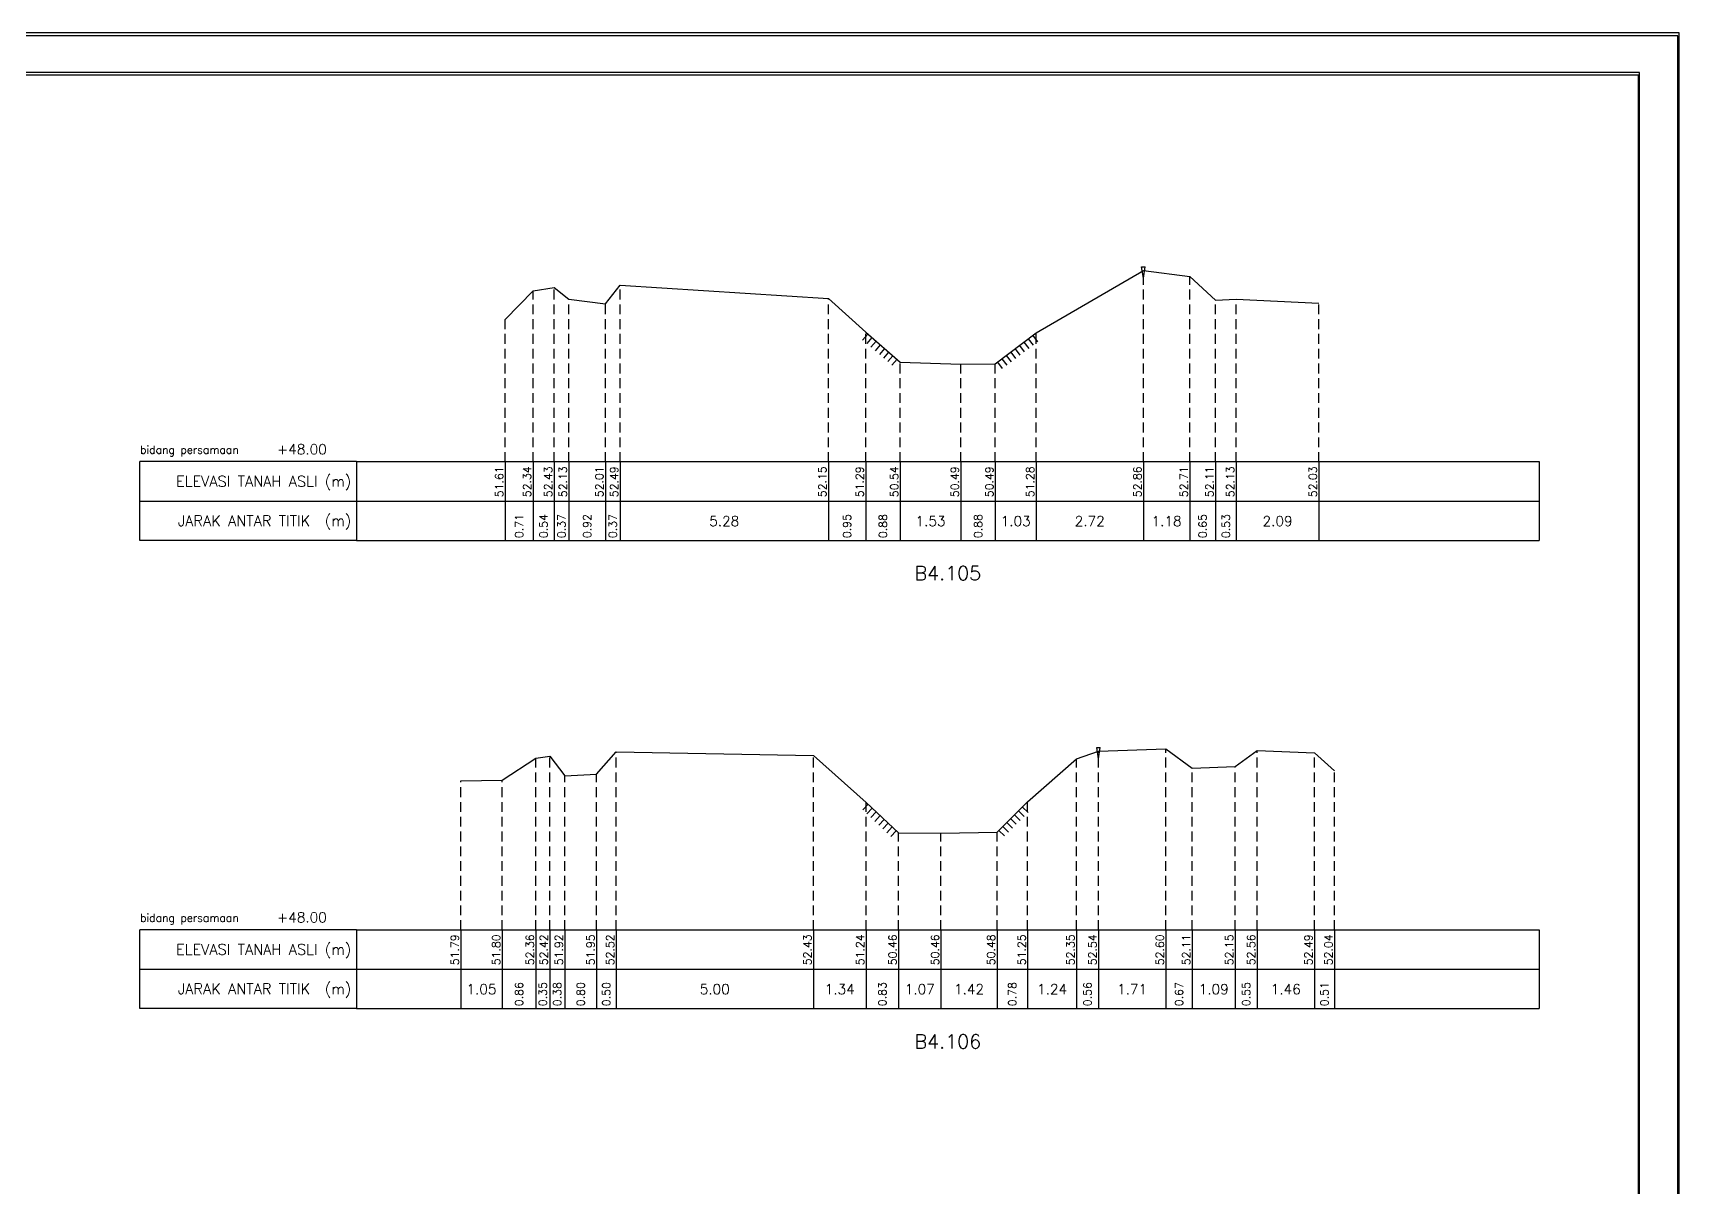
# Model space of a CAD drawing. Header units: inches. Extents: x -11 to 3175, y -842 to -783.
# Drawn here: x 1069.34 to 1111.1, y -811.88 to -782.6 of the extents above; entities that cross this region are included whole.
import ezdxf
from ezdxf.enums import TextEntityAlignment as Align

# ---------------------------------------------------------------- set-up
doc = ezdxf.new("R2010")
doc.units = ezdxf.units.IN
doc.header["$MEASUREMENT"] = 0
doc.linetypes.add('DASHED2', pattern=[0.375, 0.25, -0.125])
doc.layers.add('pelengkap', color=7, linetype='Continuous')
doc.styles.add('L100', font='simplex.shx', dxfattribs={"height": 0.254})
doc.styles.add('L140', font='simplex.shx', dxfattribs={"height": 0.356})
doc.styles.add('L80', font='simplex.shx', dxfattribs={"height": 0.203})
doc.styles.get("Standard").update_dxf_attribs({"font": 'simplex.shx'})

# ---------------------------------------------------------------- blocks, each defined once
blk = doc.blocks.new('kop')
at = {"color": 2}
blk.add_lwpolyline([(-49.29008735655361, -9.987386569675465), (790.6905617838997, -9.987386569675465), (790.6905617838997, 583.2926438577114), (-49.29008735655361, 583.2926438577114)], close=True, dxfattribs=at)
at = {"color": 6}
blk.add_lwpolyline([(0.6493091440684111, 0.0004927304488262507), (780.7026824837753, 0.0004927304488262507), (780.7026824837753, 573.3047645575871), (0.6493091440684111, 573.3047645575871)], close=True, dxfattribs=at)
blk = doc.blocks.new('c100')
at = {"color": 2}
blk.add_lwpolyline([(-5, -1), (79.10000000000002, -1), (79.10000000000002, 58.4), (-5, 58.4)], close=True, dxfattribs=at)
at = {"color": 6}
blk.add_lwpolyline([(0, 0), (78.10000000000002, 0), (78.10000000000002, 57.4), (3.516176065587739e-15, 57.4)], close=True, dxfattribs=at)
blk = doc.blocks.new('das2')
at = {"color": 5, "linetype": 'Continuous'}
for q in [(0, 1), (17.75, 0.9999999999999973)]:
    blk.add_line((2.75, 1), q, dxfattribs=at)
at = {"color": 3, "linetype": 'Continuous'}
for p, q in [((2.75, 1), (2.75, 0)), ((17.75, 0.9999999999999973), (17.75, -2.664535259100376e-15)), ((0, 0.5000000000000004), (17.75, 0.4999999999999973)), ((2.75, 0), (0, 0)), ((2.75, 0), (17.75, -2.664535259100376e-15))]:
    blk.add_line(p, q, dxfattribs=at)
blk.add_lwpolyline([(0, 0), (0, 1)], dxfattribs=at)
blk.add_text('bidang persamaan', height=0.1, dxfattribs=at).set_placement((0.005000000000000004, 1.100000000000001))
at = {"color": 5, "linetype": 'Continuous'}
for s, p in [('ELEVASI TANAH ASLI (m)', (2.683279515513197, 0.6825000000000001)), ('JARAK ANTAR TITIK  (m)', (2.683279515513197, 0.1825000000000001))]:
    blk.add_text(s, height=0.135, dxfattribs=at).set_placement(p, align=Align.RIGHT)
blk = doc.blocks.new('gbrpatok')
at = {"color": 2, "linetype": 'Continuous'}
for p, q in [((-0.0004517254713327645, 0.0009574234873781506), (0.0004517254713327645, 0.0009574234873781506)), ((0, -0.001962284437723838), (-0.0004517254713327645, 0.0009574234873781506)), ((0, -0.001962284437723838), (0.0004517254713327645, 0.0009574234873781506))]:
    blk.add_line(p, q, dxfattribs=at)

msp = doc.modelspace()

# ---------------------------------------------------------------- linework, layer by layer
at = {"color": 2, "linetype": 'Continuous', "lineweight": -3}
for p, q in [((1094.787791535396, -790.2117905820506), (1097.511452490396, -788.6257905820506)), ((1097.511452490396, -788.6257905820506), (1098.687883107396, -788.7787905820506)), ((1098.687883107396, -788.7787905820506), (1099.340102538396, -789.3777905820506)), ((1081.320984770396, -789.8727905820506), (1082.026889850396, -789.1467905820506)), ((1082.026889850396, -789.1467905820506), (1082.564083690396, -789.0567905820507)), ((1082.564083690396, -789.0567905820507), (1082.938895750396, -789.3537905820506)), ((1083.862088950396, -789.4757905820506), (1084.235983950396, -788.9987905820506)), ((1084.235983950396, -788.9987905820506), (1089.519199679396, -789.3347905820506)), ((1082.938895750396, -789.3537905820506), (1083.862088950396, -789.4757905820506)), ((1089.519199679396, -789.3347905820506), (1090.465770905396, -790.1937905820506)), ((1099.340102538396, -789.3777905820506), (1099.867070667396, -789.3557905820506)), ((1099.867070667396, -789.3557905820506), (1101.961700348396, -789.4577905820506)), ((1090.465770905396, -790.1937905820506), (1091.344273232396, -790.9507905820506)), ((1093.754946001396, -790.9937905820506), (1094.787791535396, -790.2117905820506)), ((1091.344273232396, -790.9507905820506), (1092.879002490396, -791.0007905820506)), ((1092.879002490396, -791.0007905820506), (1093.754946001396, -790.9937905820506)), ((1083.638029454085, -801.40811501524), (1084.135123174085, -800.84111501524)), ((1084.135123174085, -800.84111501524), (1089.140093988085, -800.93511501524)), ((1089.140093988085, -800.93511501524), (1090.476154455085, -802.12011501524)), ((1095.814076301085, -801.01411501524), (1096.371550964085, -800.82211501524)), ((1096.371550964085, -800.82211501524), (1098.079350133085, -800.76011501524)), ((1098.079350133085, -800.76011501524), (1098.749858135085, -801.25011501524)), ((1099.841417820085, -801.20711501524), (1100.394704081085, -800.80611501524)), ((1100.394704081085, -800.80611501524), (1101.849817569085, -800.86711501524)), ((1101.849817569085, -800.86711501524), (1102.358814529085, -801.32311501524)), ((1081.244044564085, -801.55811501524), (1082.100728354085, -801.00311501524)), ((1082.100728354085, -801.00311501524), (1082.450018144085, -800.94411501524)), ((1082.450018144085, -800.94411501524), (1082.834775094085, -801.44411501524)), ((1094.574841750085, -802.10711501524), (1095.814076301085, -801.01411501524)), ((1098.749858135085, -801.25011501524), (1099.841417820085, -801.20711501524)), ((1080.195365444085, -801.5701150152399), (1081.244044564085, -801.55811501524)), ((1082.834775094085, -801.44411501524), (1083.638029454085, -801.40811501524)), ((1090.476154455085, -802.12011501524), (1091.301812411085, -802.8971150152399)), ((1093.797407223085, -802.87911501524), (1094.574841750085, -802.10711501524)), ((1091.301812411085, -802.8971150152399), (1092.376301160085, -802.90111501524)), ((1092.376301160085, -802.90111501524), (1093.797407223085, -802.87911501524))]:
    msp.add_line(p, q, dxfattribs=at)
at = {"color": 1, "linetype": 'DASHED2', "lineweight": -3}
for p, q in [((1097.511452490396, -793.4867905820506), (1097.511452490396, -788.6257905820506)), ((1098.687883107396, -793.4867905820506), (1098.687883107396, -788.7787905820506)), ((1082.026889850396, -793.4867905820506), (1082.026889850396, -789.1467905820506)), ((1082.564083690396, -793.4867905820506), (1082.564083690396, -789.0567905820507)), ((1084.235983950396, -793.4867905820506), (1084.235983950396, -788.9987905820506)), ((1082.938895750396, -793.4867905820506), (1082.938895750396, -789.3537905820506)), ((1083.862088950396, -793.4867905820506), (1083.862088950396, -789.4757905820506)), ((1089.519199679396, -793.4867905820506), (1089.519199679396, -789.3347905820506)), ((1099.340102538396, -793.4867905820506), (1099.340102538396, -789.3777905820506)), ((1099.867070667396, -793.4867905820506), (1099.867070667396, -789.3557905820506)), ((1101.961700348396, -793.4867905820506), (1101.961700348396, -789.4577905820506)), ((1081.320984770396, -793.4867905820506), (1081.320984770396, -789.8727905820506)), ((1090.465770905396, -793.4867905820506), (1090.465770905396, -790.1937905820506)), ((1094.787791535396, -793.4867905820506), (1094.787791535396, -790.2117905820506)), ((1091.344273232396, -793.4867905820506), (1091.344273232396, -790.9507905820506)), ((1092.879002490396, -793.4867905820506), (1092.879002490396, -791.0007905820506)), ((1093.754946001396, -793.4867905820506), (1093.754946001396, -790.9937905820506)), ((1084.135123174085, -805.36111501524), (1084.135123174085, -800.84111501524)), ((1089.140093988085, -805.36111501524), (1089.140093988085, -800.93511501524)), ((1096.371550964085, -805.36111501524), (1096.371550964085, -800.82211501524)), ((1098.079350133085, -805.36111501524), (1098.079350133085, -800.76011501524)), ((1100.394704081085, -805.36111501524), (1100.394704081085, -800.80611501524)), ((1101.849817569085, -805.36111501524), (1101.849817569085, -800.86711501524)), ((1082.100728354085, -805.36111501524), (1082.100728354085, -801.00311501524)), ((1082.450018144085, -805.36111501524), (1082.450018144085, -800.94411501524)), ((1095.814076301085, -805.36111501524), (1095.814076301085, -801.01411501524)), ((1098.749858135085, -805.36111501524), (1098.749858135085, -801.25011501524)), ((1099.841417820085, -805.36111501524), (1099.841417820085, -801.20711501524)), ((1102.358814529085, -805.36111501524), (1102.358814529085, -801.32311501524)), ((1080.195365444085, -805.36111501524), (1080.195365444085, -801.5701150152399)), ((1081.244044564085, -805.36111501524), (1081.244044564085, -801.55811501524)), ((1082.834775094085, -805.36111501524), (1082.834775094085, -801.44411501524)), ((1083.638029454085, -805.36111501524), (1083.638029454085, -801.40811501524)), ((1090.476154455085, -805.36111501524), (1090.476154455085, -802.12011501524)), ((1094.574841750085, -805.36111501524), (1094.574841750085, -802.10711501524)), ((1091.301812411085, -805.36111501524), (1091.301812411085, -802.8971150152399)), ((1092.376301160085, -805.36111501524), (1092.376301160085, -802.90111501524)), ((1093.797407223085, -805.36111501524), (1093.797407223085, -802.87911501524))]:
    msp.add_line(p, q, dxfattribs=at)
at = {"color": 1, "linetype": 'Continuous', "lineweight": -3}
for p, q in [((1081.320984770396, -793.4867905820506), (1081.320984770396, -795.4867905820506)), ((1082.026889850396, -793.4867905820506), (1082.026889850396, -795.4867905820506)), ((1082.564083690396, -793.4867905820506), (1082.564083690396, -795.4867905820506)), ((1082.938895750396, -793.4867905820506), (1082.938895750396, -795.4867905820506)), ((1083.862088950396, -793.4867905820506), (1083.862088950396, -795.4867905820506)), ((1084.235983950396, -793.4867905820506), (1084.235983950396, -795.4867905820506)), ((1089.519199679396, -793.4867905820506), (1089.519199679396, -795.4867905820506)), ((1090.465770905396, -793.4867905820506), (1090.465770905396, -795.4867905820506)), ((1091.344273232396, -793.4867905820506), (1091.344273232396, -795.4867905820506)), ((1092.879002490396, -793.4867905820506), (1092.879002490396, -795.4867905820506)), ((1093.754946001396, -793.4867905820506), (1093.754946001396, -795.4867905820506)), ((1094.787791535396, -793.4867905820506), (1094.787791535396, -795.4867905820506)), ((1097.511452490396, -793.4867905820506), (1097.511452490396, -795.4867905820506)), ((1098.687883107396, -793.4867905820506), (1098.687883107396, -795.4867905820506)), ((1099.340102538396, -793.4867905820506), (1099.340102538396, -795.4867905820506)), ((1099.867070667396, -793.4867905820506), (1099.867070667396, -795.4867905820506)), ((1101.961700348396, -793.4867905820506), (1101.961700348396, -795.4867905820506)), ((1080.195365444085, -805.36111501524), (1080.195365444085, -807.36111501524)), ((1081.244044564085, -805.36111501524), (1081.244044564085, -807.36111501524)), ((1082.100728354085, -805.36111501524), (1082.100728354085, -807.36111501524)), ((1082.450018144085, -805.36111501524), (1082.450018144085, -807.36111501524)), ((1082.834775094085, -805.36111501524), (1082.834775094085, -807.36111501524)), ((1083.638029454085, -805.36111501524), (1083.638029454085, -807.36111501524)), ((1084.135123174085, -805.36111501524), (1084.135123174085, -807.36111501524)), ((1089.140093988085, -805.36111501524), (1089.140093988085, -807.36111501524)), ((1090.476154455085, -805.36111501524), (1090.476154455085, -807.36111501524)), ((1091.301812411085, -805.36111501524), (1091.301812411085, -807.36111501524)), ((1092.376301160085, -805.36111501524), (1092.376301160085, -807.36111501524)), ((1093.797407223085, -805.36111501524), (1093.797407223085, -807.36111501524)), ((1094.574841750085, -805.36111501524), (1094.574841750085, -807.36111501524)), ((1095.814076301085, -805.36111501524), (1095.814076301085, -807.36111501524)), ((1096.371550964085, -805.36111501524), (1096.371550964085, -807.36111501524)), ((1098.079350133085, -805.36111501524), (1098.079350133085, -807.36111501524)), ((1098.749858135085, -805.36111501524), (1098.749858135085, -807.36111501524)), ((1099.841417820085, -805.36111501524), (1099.841417820085, -807.36111501524)), ((1100.394704081085, -805.36111501524), (1100.394704081085, -807.36111501524)), ((1101.849817569085, -805.36111501524), (1101.849817569085, -807.36111501524)), ((1102.358814529085, -805.36111501524), (1102.358814529085, -807.36111501524))]:
    msp.add_line(p, q, dxfattribs=at)
at = {"layer": 'pelengkap', "color": 1, "linetype": 'Continuous', "lineweight": -3}
for p, q in [((1090.518799440407, -790.2394849413814), (1090.388244128033, -790.3909950414111)), ((1090.624856510427, -790.330873660043), (1090.494301198054, -790.4823837600727)), ((1090.730913580448, -790.4222623787047), (1090.600358268074, -790.5737724787343)), ((1094.480454928508, -790.4444848414294), (1094.601181464908, -790.6039373528827)), ((1094.592071686525, -790.3599762659492), (1094.712798222925, -790.5194287774025)), ((1094.703688444542, -790.275467690469), (1094.824414980942, -790.4349202019223)), ((1090.836970650468, -790.5136510973663), (1090.706415338095, -790.665161197396)), ((1090.943027720489, -790.6050398160279), (1090.812472408115, -790.7565499160576)), ((1091.04908479051, -790.6964285346895), (1090.918529478136, -790.8479386347192)), ((1091.15514186053, -790.7878172533511), (1091.024586548157, -790.9393273533808)), ((1091.261198930551, -790.8792059720128), (1091.130643618177, -791.0307160720424)), ((1093.922371138422, -790.8670277188303), (1094.043097674823, -791.0264802302836)), ((1094.033987896439, -790.7825191433501), (1094.15471443284, -790.9419716548034)), ((1094.145604654456, -790.6980105678699), (1094.266331190857, -790.8574630793232)), ((1094.257221412473, -790.6135019923897), (1094.377947948874, -790.772954503843)), ((1094.368838170491, -790.5289934169095), (1094.489564706891, -790.6884459283629)), ((1093.810754380405, -790.9515362943105), (1093.931480916805, -791.1109888057638)), ((1090.527131222825, -802.1680876027333), (1090.390066687129, -802.3137355105612)), ((1090.629084758304, -802.2640327777199), (1090.492020222609, -802.4096806855478)), ((1090.731038293784, -802.3599779527065), (1090.593973758088, -802.5056258605343)), ((1090.832991829263, -802.455923127693), (1090.695927293568, -802.6015710355209)), ((1090.934945364742, -802.5518683026796), (1090.797880829047, -802.6975162105075)), ((1094.145102668312, -802.5338500773029), (1094.286027132776, -802.6757665855586)), ((1094.244444224091, -802.435202952178), (1094.385368688555, -802.5771194604337)), ((1094.34378577987, -802.3365558270531), (1094.484710244334, -802.4784723353088)), ((1094.443127335649, -802.2379087019282), (1094.584051800113, -802.3798252101839)), ((1091.036898900222, -802.6478134776662), (1090.899834364526, -802.7934613854941)), ((1091.138852435701, -802.7437586526528), (1091.001787900006, -802.8894065604807)), ((1091.240805971181, -802.8397038276394), (1091.103741435485, -802.9853517354672)), ((1093.847078000975, -802.8297914526776), (1093.988002465439, -802.9717079609333)), ((1093.946419556754, -802.7311443275527), (1094.087344021218, -802.8730608358084)), ((1094.045761112533, -802.6324972024278), (1094.186685576997, -802.7744137106835))]:
    msp.add_line(p, q, dxfattribs=at)

# ---------------------------------------------------------------- block references
at = {"color": 2, "linetype": 'Continuous', "lineweight": -3}
msp.add_blockref('c100', (1032, -841), dxfattribs=at)
for name, p, xscale, yscale, zscale in [('kop', (1032, -841), 0.1, 0.1, 0.1), ('das2', (1072.05, -795.475), 2, 2, 2), ('das2', (1072.05, -807.35), 2, 2, 2)]:
    msp.add_blockref(name, p, dxfattribs=dict(at, xscale=xscale, yscale=yscale, zscale=zscale))
at = {"color": 1, "linetype": 'Continuous', "lineweight": -3, "xscale": 100, "yscale": 100, "zscale": 100}
for p in [(1097.511452490396, -788.6257905820506), (1096.371550964085, -800.82211501524)]:
    msp.add_blockref('gbrpatok', p, dxfattribs=at)

# ---------------------------------------------------------------- texts
at = {"color": 3, "linetype": 'Continuous', "lineweight": -3, "style": 'L100'}
for s, p in [('+48.00', (1076.165866561296, -793.2904026700543)), ('5.28', (1086.877591814896, -795.1117905820506)), ('1.53', (1092.111637861396, -795.1117905820506)), ('1.03', (1094.271368768396, -795.1117905820506)), ('2.72', (1096.149622012896, -795.1117905820506)), ('1.18', (1098.099667798896, -795.1117905820506)), ('2.09', (1100.914385507896, -795.1117905820506)), ('+48.00', (1076.165866561296, -805.1654026700543)), ('1.05', (1080.719705004085, -806.98611501524)), ('5.00', (1086.637608581085, -806.98611501524)), ('1.34', (1089.808124221585, -806.98611501524)), ('1.07', (1091.839056785585, -806.98611501524)), ('1.42', (1093.086854191585, -806.98611501524)), ('1.24', (1095.194459025585, -806.98611501524)), ('1.71', (1097.225450548585, -806.98611501524)), ('1.09', (1099.295637977585, -806.98611501524)), ('1.46', (1101.122260825085, -806.98611501524))]:
    msp.add_text(s, height=0.254, dxfattribs=at).set_placement(p, align=Align.CENTER)
at = {"color": 3, "linetype": 'Continuous', "lineweight": -3, "style": 'L80'}
for s, p in [('51.61', (1081.27079028899, -793.9867609115464)), ('52.34', (1081.97669536899, -793.9867609115464)), ('52.43', (1082.51388920899, -793.9867609115464)), ('52.13', (1082.88870126899, -793.9867609115464)), ('52.01', (1083.81189446899, -793.9867609115464)), ('52.49', (1084.18578946899, -793.9867609115464)), ('52.15', (1089.46900519799, -793.9867609115464)), ('51.29', (1090.41557642399, -793.9867609115464)), ('50.54', (1091.29407875099, -793.9867609115464)), ('50.49', (1092.82880800899, -793.9867609115464)), ('50.49', (1093.70475151999, -793.9867609115464)), ('51.28', (1094.73759705399, -793.9867609115464)), ('52.86', (1097.46125800899, -793.9867609115464)), ('52.71', (1098.63768862599, -793.9867609115464)), ('52.11', (1099.28990805699, -793.9867609115464)), ('52.13', (1099.81687618599, -793.9867609115464)), ('52.03', (1101.91150586699, -793.9867609115464)), ('51.79', (1080.145170962679, -805.8610853447358)), ('51.80', (1081.193850082679, -805.8610853447358)), ('52.36', (1082.050533872678, -805.8610853447358)), ('52.42', (1082.399823662679, -805.8610853447358)), ('51.92', (1082.784580612679, -805.8610853447358)), ('51.95', (1083.587834972679, -805.8610853447358)), ('52.52', (1084.084928692678, -805.8610853447358)), ('52.43', (1089.089899506679, -805.8610853447358)), ('51.24', (1090.425959973679, -805.8610853447358)), ('50.46', (1091.251617929679, -805.8610853447358)), ('50.46', (1092.326106678679, -805.8610853447358)), ('50.48', (1093.747212741679, -805.8610853447358)), ('51.25', (1094.524647268679, -805.8610853447358)), ('52.35', (1095.763881819679, -805.8610853447358)), ('52.54', (1096.321356482679, -805.8610853447358)), ('52.60', (1098.029155651679, -805.8610853447358)), ('52.15', (1099.791223338678, -805.8610853447358)), ('52.56', (1100.344509599679, -805.8610853447358)), ('52.49', (1101.799623087679, -805.8610853447358)), ('52.04', (1102.308620047678, -805.8610853447358)), ('52.11', (1098.699663653678, -805.8610853447358))]:
    msp.add_text(s, height=0.203, rotation=90, dxfattribs=at).set_placement(p, align=Align.CENTER)
for s, p in [('0.71', (1081.673937310396, -795.1117905820506)), ('0.54', (1082.295486770396, -795.1117905820506)), ('0.37', (1082.751489720396, -795.1117905820506)), ('0.92', (1083.400492350396, -795.1117905820506)), ('0.37', (1084.049036450396, -795.1117905820506)), ('0.95', (1089.992485292396, -795.1117905820506)), ('0.88', (1090.905022068896, -795.1117905820506)), ('0.88', (1093.316974245896, -795.1117905820506)), ('0.65', (1099.013992822896, -795.1117905820506)), ('0.53', (1099.603586602896, -795.1117905820506)), ('0.86', (1081.672386459085, -806.98611501524)), ('0.35', (1082.275373249085, -806.98611501524)), ('0.38', (1082.642396619085, -806.98611501524)), ('0.80', (1083.236402274085, -806.98611501524)), ('0.50', (1083.886576314085, -806.98611501524)), ('0.83', (1090.888983433085, -806.98611501524)), ('0.78', (1094.186124486585, -806.98611501524)), ('0.56', (1096.092813632585, -806.98611501524)), ('0.67', (1098.414604134085, -806.98611501524)), ('0.55', (1100.118060950585, -806.98611501524)), ('0.51', (1102.104316049085, -806.98611501524))]:
    msp.add_text(s, height=0.203, rotation=90, dxfattribs=at).set_placement(p, align=Align.MIDDLE_CENTER)
at = {"color": 4, "linetype": 'Continuous', "lineweight": -3, "style": 'L140'}
for s, p in [('B4.105', (1092.550123084671, -796.4873845434007)), ('B4.106', (1092.550123084671, -808.3623845434007))]:
    msp.add_text(s, height=0.356, dxfattribs=at).set_placement(p, align=Align.CENTER)

doc.saveas('drawing.dxf')
